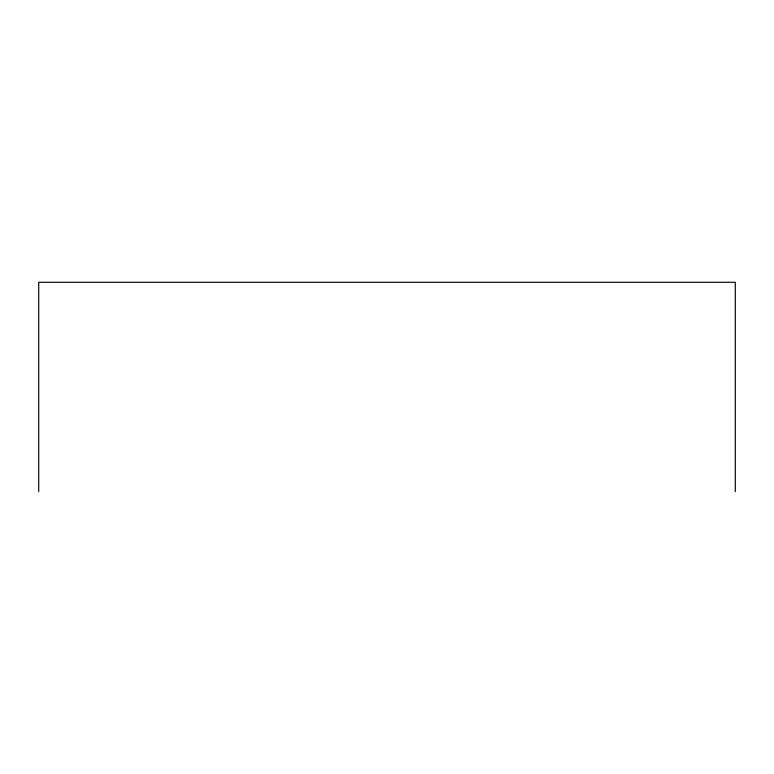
<?xml version="1.0" encoding="UTF-8"?>
<svg xmlns="http://www.w3.org/2000/svg" width="774" height="774" viewBox="0 0 774 774"><rect width="100%" height="100%" fill="white"/><g stroke="black" fill="none" stroke-linecap="round" stroke-linejoin="round"><path stroke-width="1.16" d="M735.3 491.703L735.3 282.297L38.7 282.297L38.7 491.703"/></g></svg>
